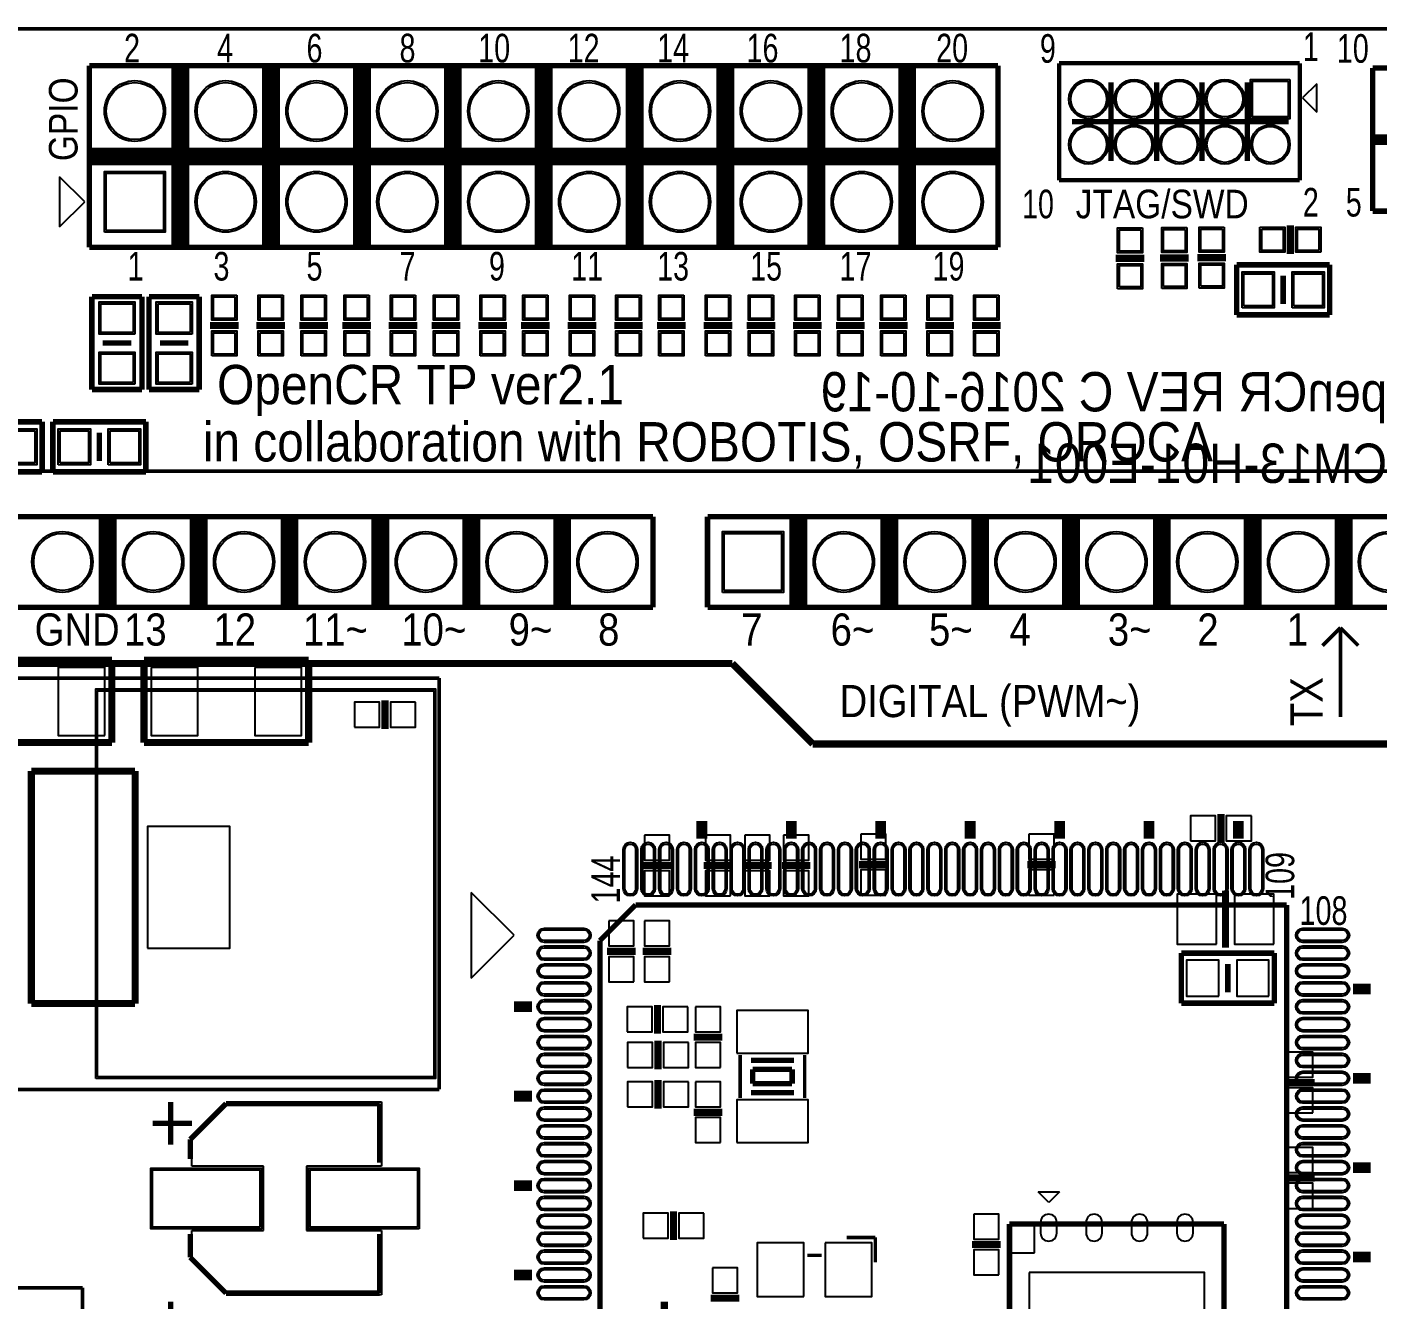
# Model space of a CAD drawing. Extents: x -3 to 106, y 0 to 75.
# Drawn here: x 48.29 to 86.05, y 39.45 to 75.05 of the extents above; entities that cross this region are included whole.
import ezdxf

# ---------------------------------------------------------------- set-up
doc = ezdxf.new("R2010")
doc.units = 0
for name, color, linetype in [('BG_OUTLINE', 254, 'CONTINUOUS'), ('PG_SILKSCREEN_BOTTOM', 6, 'CONTINUOUS'), ('PG_SILKSCREEN_TOP', 20, 'CONTINUOUS'), ('PIN_SOLDERMASK_BOTTOM', 40, 'CONTINUOUS'), ('PIN_SOLDERMASK_TOP', 80, 'CONTINUOUS'), ('PIN_TOP', 2, 'CONTINUOUS')]:
    doc.layers.add(name, color=color, linetype=linetype)

msp = doc.modelspace()

# ---------------------------------------------------------------- linework, layer by layer
at = {"layer": 'BG_OUTLINE', "const_width": 0.1}
msp.add_lwpolyline([(103, 75), (45, 75)], dxfattribs=at)
at = {"layer": 'PG_SILKSCREEN_BOTTOM'}
for points, const_width in [([(52.57, 73.97), (52.57, 68.89)], 0.5), ([(55.11, 73.97), (55.11, 68.89)], 0.5), ([(57.65, 73.97), (57.65, 68.89)], 0.5), ([(60.19, 73.97), (60.19, 68.89)], 0.5), ([(62.73, 73.97), (62.73, 68.89)], 0.5), ([(65.27, 73.97), (65.27, 68.89)], 0.5), ([(67.81, 73.97), (67.81, 68.89)], 0.5), ([(70.35, 73.97), (70.35, 68.89)], 0.5), ([(72.89, 73.97), (72.89, 68.89)], 0.5), ([(78.59, 73.5), (78.59, 71.3)], 0.15), ([(79.86, 73.5), (79.86, 71.3)], 0.15), ([(81.13, 73.5), (81.13, 71.3)], 0.15), ([(82.4, 73.5), (82.4, 71.3)], 0.15), ([(77.5, 72.4), (83.55, 72.4)], 0.15), ([(85.9, 71.9), (95.9, 71.9)], 0.3), ([(50.03, 71.43), (75.43, 71.43)], 0.5), ([(50.5448, 61.3599), (50.5448, 58.8199)], 0.5), ([(53.0848, 61.3599), (53.0848, 58.8199)], 0.5), ([(55.6248, 61.3599), (55.6248, 58.8199)], 0.5), ([(58.1648, 61.3599), (58.1648, 58.8199)], 0.5), ([(60.7048, 61.3599), (60.7048, 58.8199)], 0.5), ([(63.2448, 61.3599), (63.2448, 58.8199)], 0.5), ([(69.8488, 61.3599), (69.8488, 58.8199)], 0.5), ([(72.3888, 61.3599), (72.3888, 58.8199)], 0.5), ([(74.9288, 61.3599), (74.9288, 58.8199)], 0.5), ([(77.4688, 61.3599), (77.4688, 58.8199)], 0.5), ([(80.0088, 61.3599), (80.0088, 58.8199)], 0.5), ([(82.5488, 61.3599), (82.5488, 58.8199)], 0.5), ([(85.0888, 61.3599), (85.0888, 58.8199)], 0.5), ([(46.0588, 57.3399), (48.3588, 57.3399)], 0.2), ([(48.3588, 57.3399), (50.6588, 57.3399)], 0.2), ([(50.6588, 57.3399), (50.6588, 55.0399)], 0.2), ([(51.5588, 55.0399), (51.5588, 57.3399)], 0.2), ([(51.5588, 57.3399), (56.1588, 57.3399)], 0.2), ([(56.1588, 57.3399), (56.1588, 55.0399)], 0.2), ([(58.293, 55.4165), (58.293, 56.2165)], 0.2), ([(50.6588, 55.0399), (46.0588, 55.0399)], 0.2), ([(53.8588, 55.0399), (51.5588, 55.0399)], 0.2), ([(56.1588, 55.0399), (53.8588, 55.0399)], 0.2), ([(51.3088, 54.2399), (48.4088, 54.2399)], 0.2), ([(48.4088, 54.2399), (48.4088, 47.7399)], 0.2), ([(51.3088, 47.7399), (51.3088, 54.2399)], 0.2), ([(81.661, 53.0415), (81.661, 52.2415)], 0.2), ([(66.3, 51.6), (65.5, 51.6)], 0.2), ([(67.2, 51.6), (68, 51.6)], 0.2), ([(68.3, 51.6), (69.1, 51.6)], 0.2), ([(70.1865, 51.5985), (69.3865, 51.5985)], 0.2), ([(72.3455, 51.6255), (71.5455, 51.6255)], 0.2), ([(77.0445, 51.6255), (76.2445, 51.6255)], 0.2), ([(81.788, 50.9015), (81.788, 49.3015)], 0.2), ([(64.5, 49.2), (65.3, 49.2)], 0.2), ([(65.5, 49.2), (66.3, 49.2)], 0.2), ([(82.8515, 49.1505), (80.5515, 49.1505)], 0.1524), ([(80.5515, 49.1505), (80.5515, 47.7505)], 0.1524), ([(83.1515, 49.1505), (82.8515, 49.1505)], 0.1524), ([(83.1515, 47.7505), (83.1515, 49.1505)], 0.1524), ([(81.8515, 48.8505), (81.8515, 48.0505)], 0.1524), ([(48.4088, 47.7399), (51.3088, 47.7399)], 0.2), ([(65.913, 46.898), (65.913, 47.698)], 0.2), ([(80.5515, 47.7505), (83.1515, 47.7505)], 0.1524), ([(67.725, 46.8), (66.925, 46.8)], 0.2), ([(65.925, 45.9), (65.925, 46.7)], 0.2), ([(68.225, 46.3), (68.225, 45.1)], 0.1), ([(69.725, 46.15), (68.525, 46.15)], 0.15), ([(70.025, 46.3), (70.025, 45.1)], 0.1), ([(65.925, 44.8), (65.925, 45.6)], 0.2), ([(69.675, 45.9), (68.575, 45.9)], 0.15), ([(68.575, 45.9), (68.575, 45.5)], 0.15), ([(69.675, 45.5), (69.675, 45.9)], 0.15), ([(69.725, 45.25), (68.525, 45.25)], 0.15), ([(68.575, 45.5), (69.675, 45.5)], 0.15), ([(83.4835, 45.5295), (84.2835, 45.5295)], 0.2), ([(66.925, 44.7), (67.725, 44.7)], 0.2), ([(83.4835, 42.8625), (84.2835, 42.8625)], 0.2), ([(66.3575, 41.129), (66.3575, 41.929)], 0.2), ([(78.75, 41.5724), (75.75, 41.5724)], 0.15), ([(75.75, 41.5724), (75.75, 33.5724)], 0.15), ([(81.75, 41.5724), (78.75, 41.5724)], 0.15), ([(81.75, 33.5724), (81.75, 41.5724)], 0.15), ([(71.2, 41.2), (72, 41.2)], 0.1), ([(72, 41.2), (72, 40.5)], 0.1), ([(75.5, 41), (74.7, 41)], 0.2), ([(70.5, 40.7), (70.1, 40.7)], 0.1), ([(66.1, 38.6), (66.1, 39.4)], 0.2), ([(68.2, 39.5), (67.4, 39.5)], 0.2)]:
    msp.add_lwpolyline(points, dxfattribs=dict(at, const_width=const_width))
for points in [[(76.85, 42.1724), (76.55, 42.4724)], [(76.55, 42.4724), (77.15, 42.4724)], [(77.15, 42.4724), (76.85, 42.1724)], [(76.45, 41.5724), (75.75, 41.5724)], [(75.75, 41.5724), (75.75, 40.7724)], [(76.45, 40.7724), (76.45, 41.5724)], [(75.75, 40.7724), (76.45, 40.7724)]]:
    msp.add_lwpolyline(points, dxfattribs=at)
at = {"layer": 'PG_SILKSCREEN_TOP'}
for points, const_width in [([(50.03, 68.89), (50.03, 73.97)], 0.15), ([(50.03, 73.97), (64, 73.97)], 0.15), ([(64, 73.97), (75.43, 73.97)], 0.15), ([(75.43, 73.97), (75.43, 68.89)], 0.15), ([(77.1354, 74.035), (83.8654, 74.035)], 0.12), ([(77.1354, 70.765), (77.1354, 74.035)], 0.12), ([(83.8654, 74.035), (83.8654, 70.765)], 0.12), ([(95.9, 73.9), (85.9, 73.9)], 0.15), ([(85.9, 73.9), (85.9, 69.9)], 0.15), ([(83.8654, 70.765), (77.1354, 70.765)], 0.12), ([(85.9, 69.9), (95.9, 69.9)], 0.15), ([(83.6, 69.5), (83.6, 68.7)], 0.2), ([(75.43, 68.89), (50.03, 68.89)], 0.15), ([(79.521, 68.58), (78.721, 68.58)], 0.2), ([(80.7588, 68.5899), (79.9588, 68.5899)], 0.2), ([(81, 68.6), (81.8, 68.6)], 0.2), ([(82.1, 67), (82.1, 68.4)], 0.1524), ([(82.1, 68.4), (82.4, 68.4)], 0.1524), ([(82.4, 68.4), (84.7, 68.4)], 0.1524), ([(84.7, 68.4), (84.7, 67)], 0.1524), ([(83.4, 68.1), (83.4, 67.3)], 0.1524), ([(50.1, 65.211), (50.1, 67.511)], 0.1524), ([(50.1, 67.511), (51.5, 67.511)], 0.1524), ([(51.5, 67.511), (51.5, 64.911)], 0.1524), ([(51.7, 65.211), (51.7, 67.511)], 0.1524), ([(51.7, 67.511), (53.1, 67.511)], 0.1524), ([(53.1, 67.511), (53.1, 64.911)], 0.1524), ([(84.7, 67), (82.1, 67)], 0.1524), ([(54.2, 66.7), (53.4, 66.7)], 0.2), ([(54.7, 66.7), (55.5, 66.7)], 0.2), ([(56.7, 66.7), (55.9, 66.7)], 0.2), ([(57.1, 66.7), (57.9, 66.7)], 0.2), ([(59.2, 66.7), (58.4, 66.7)], 0.2), ([(59.6, 66.7), (60.4, 66.7)], 0.2), ([(61.7, 66.7), (60.9, 66.7)], 0.2), ([(62.1, 66.7), (62.9, 66.7)], 0.2), ([(64.2, 66.7), (63.4, 66.7)], 0.2), ([(64.7, 66.7), (65.5, 66.7)], 0.2), ([(66.7, 66.7), (65.9, 66.7)], 0.2), ([(67.2, 66.7), (68, 66.7)], 0.2), ([(69.2, 66.7), (68.4, 66.7)], 0.2), ([(69.7, 66.7), (70.5, 66.7)], 0.2), ([(71.7, 66.7), (70.9, 66.7)], 0.2), ([(72.1, 66.7), (72.9, 66.7)], 0.2), ([(74.2, 66.7), (73.4, 66.7)], 0.2), ([(74.7, 66.7), (75.5, 66.7)], 0.2), ([(50.4, 66.211), (51.2, 66.211)], 0.1524), ([(52, 66.211), (52.8, 66.211)], 0.1524), ([(50.1, 64.911), (50.1, 65.211)], 0.1524), ([(51.5, 64.911), (50.1, 64.911)], 0.1524), ([(51.7, 64.911), (51.7, 65.211)], 0.1524), ([(53.1, 64.911), (51.7, 64.911)], 0.1524), ([(46.4101, 64.0088), (48.7101, 64.0088)], 0.152), ([(48.7101, 64.0088), (48.7101, 62.6088)], 0.152), ([(49.0101, 62.6088), (49.0101, 64.0088)], 0.1524), ([(49.0101, 64.0088), (49.3101, 64.0088)], 0.1524), ([(49.3101, 64.0088), (51.6101, 64.0088)], 0.1524), ([(51.6101, 64.0088), (51.6101, 62.6088)], 0.1524), ([(50.3101, 63.7088), (50.3101, 62.9088)], 0.1524), ([(91.4388, 62.6299), (27.6, 62.6299)], 0.1), ([(48.7101, 62.6088), (46.1101, 62.6088)], 0.152), ([(51.6101, 62.6088), (49.0101, 62.6088)], 0.1524), ([(44.1948, 61.3599), (65.7848, 61.3599)], 0.15), ([(65.7848, 61.3599), (65.7848, 58.8199)], 0.15), ([(67.3088, 58.8199), (67.3088, 61.3599)], 0.15), ([(67.3088, 61.3599), (71.1188, 61.3599)], 0.15), ([(71.1188, 61.3599), (87.6288, 61.3599)], 0.15), ([(65.7848, 58.8199), (40.3848, 58.8199)], 0.15), ([(87.6288, 58.8199), (67.3088, 58.8199)], 0.15), ([(85, 58.25), (84.5, 57.75)], 0.1), ([(85, 58.25), (85.5, 57.75)], 0.1), ([(85, 55.75), (85, 58.25)], 0.1), ([(68, 57.25), (40.5, 57.25)], 0.2), ([(70.25, 55), (68, 57.25)], 0.2), ([(59.8088, 56.8399), (43.3088, 56.8399)], 0.1), ([(59.8088, 51.3399), (59.8088, 56.8399)], 0.1), ([(87.75, 55), (70.25, 55)], 0.2), ([(67.15, 52.35), (67.15, 52.85)], 0.3), ([(69.65, 52.35), (69.65, 52.85)], 0.3), ([(72.15, 52.35), (72.15, 52.85)], 0.3), ([(74.65, 52.35), (74.65, 52.85)], 0.3), ([(77.15, 52.35), (77.15, 52.85)], 0.3), ([(79.65, 52.35), (79.65, 52.85)], 0.3), ([(82.15, 52.35), (82.15, 52.85)], 0.3), ([(59.8088, 45.3399), (59.8088, 51.3399)], 0.1), ([(65.3, 50.5), (64.3, 49.5)], 0.15), ([(83.5, 50.5), (65.3, 50.5)], 0.15), ([(83.5, 31.3), (83.5, 50.5)], 0.15), ([(64.3, 49.5), (64.3, 31.3)], 0.15), ([(85.35, 48.15), (85.85, 48.15)], 0.3), ([(62.4, 47.65), (61.9, 47.65)], 0.3), ([(85.35, 45.65), (85.85, 45.65)], 0.3), ([(43.3088, 45.3399), (59.8088, 45.3399)], 0.1), ([(52.299, 43.791), (52.299, 44.991)], 0.15), ([(53.849, 44.941), (52.849, 43.941)], 0.15), ([(58.149, 44.941), (53.849, 44.941)], 0.15), ([(58.149, 43.291), (58.149, 44.941)], 0.15), ([(62.4, 45.15), (61.9, 45.15)], 0.3), ([(51.799, 44.391), (52.899, 44.391)], 0.15), ([(52.849, 43.941), (52.849, 43.391)], 0.15), ([(85.35, 43.15), (85.85, 43.15)], 0.3), ([(62.4, 42.65), (61.9, 42.65)], 0.3), ([(52.849, 41.291), (52.849, 40.641)], 0.15), ([(58.149, 39.641), (58.149, 41.291)], 0.15), ([(85.35, 40.65), (85.85, 40.65)], 0.3), ([(52.849, 40.641), (53.849, 39.641)], 0.15), ([(62.4, 40.15), (61.9, 40.15)], 0.3), ([(49.8399, 39.7912), (45.8399, 39.7912)], 0.1), ([(49.8399, 36.5912), (49.8399, 39.7912)], 0.1), ([(53.849, 39.641), (58.149, 39.641)], 0.15), ([(52.299, 38.203), (52.299, 39.403)], 0.15)]:
    msp.add_lwpolyline(points, dxfattribs=dict(at, const_width=const_width))
for points in [[(84.3404, 73.465), (83.9404, 73.065)], [(84.3404, 72.665), (84.3404, 73.465)], [(83.9404, 73.065), (84.3404, 72.665)], [(49.9, 70.16), (49.2, 70.86)], [(49.2, 70.86), (49.2, 69.46)], [(49.2, 69.46), (49.9, 70.16)], [(61.9, 49.65), (60.7, 50.85)], [(60.7, 50.85), (60.7, 48.45)], [(60.7, 48.45), (61.9, 49.65)], [(52.899, 43.991), (53.899, 44.991)], [(53.899, 44.991), (58.199, 44.991)], [(58.199, 44.991), (58.199, 43.191)], [(52.899, 43.191), (52.899, 43.991)], [(54.899, 43.191), (52.899, 43.191)], [(54.899, 41.391), (54.899, 43.191)], [(58.199, 43.191), (56.099, 43.191)], [(56.099, 43.191), (56.099, 41.391)], [(52.899, 40.591), (52.899, 41.391)], [(52.899, 41.391), (54.899, 41.391)], [(56.099, 41.391), (58.199, 41.391)], [(58.199, 41.391), (58.199, 39.591)], [(53.899, 39.591), (52.899, 40.591)], [(58.199, 39.591), (53.899, 39.591)]]:
    msp.add_lwpolyline(points, dxfattribs=at)
at = {"layer": 'PIN_SOLDERMASK_BOTTOM'}
for points in [[(83.5904, 73.585), (83.5904, 72.485), (82.4904, 72.485), (82.4904, 73.585)], [(50.45, 69.31), (50.45, 71.01), (52.15, 71.01), (52.15, 69.31)], [(67.7288, 59.2399), (67.7288, 60.9399), (69.4288, 60.9399), (69.4288, 59.2399)], [(50.4588, 55.2399), (50.4588, 57.1399), (49.1588, 57.1399), (49.1588, 55.2399)], [(51.7588, 57.1399), (51.7588, 55.2399), (53.0588, 55.2399), (53.0588, 57.1399)], [(54.6588, 57.1399), (54.6588, 55.2399), (55.9588, 55.2399), (55.9588, 57.1399)], [(57.443, 55.4665), (58.143, 55.4665), (58.143, 56.1665), (57.443, 56.1665)], [(59.143, 56.1665), (58.443, 56.1665), (58.443, 55.4665), (59.143, 55.4665)], [(80.811, 52.2915), (81.511, 52.2915), (81.511, 52.9915), (80.811, 52.9915)], [(82.511, 52.9915), (81.811, 52.9915), (81.811, 52.2915), (82.511, 52.2915)], [(51.6588, 49.2899), (53.9588, 49.2899), (53.9588, 52.6899), (51.6588, 52.6899)], [(65.55, 52.45), (65.55, 51.75), (66.25, 51.75), (66.25, 52.45)], [(67.25, 52.45), (67.25, 51.75), (67.95, 51.75), (67.95, 52.45)], [(68.35, 52.45), (68.35, 51.75), (69.05, 51.75), (69.05, 52.45)], [(69.4365, 52.4485), (69.4365, 51.7485), (70.1365, 51.7485), (70.1365, 52.4485)], [(71.5955, 52.4755), (71.5955, 51.7755), (72.2955, 51.7755), (72.2955, 52.4755)], [(76.2945, 52.4755), (76.2945, 51.7755), (76.9945, 51.7755), (76.9945, 52.4755)], [(66.25, 50.75), (66.25, 51.45), (65.55, 51.45), (65.55, 50.75)], [(67.95, 50.75), (67.95, 51.45), (67.25, 51.45), (67.25, 50.75)], [(69.05, 50.75), (69.05, 51.45), (68.35, 51.45), (68.35, 50.75)], [(70.1365, 50.7485), (70.1365, 51.4485), (69.4365, 51.4485), (69.4365, 50.7485)], [(72.2955, 50.7755), (72.2955, 51.4755), (71.5955, 51.4755), (71.5955, 50.7755)], [(76.9945, 50.7755), (76.9945, 51.4755), (76.2945, 51.4755), (76.2945, 50.7755)], [(81.538, 49.4015), (81.538, 50.8015), (80.438, 50.8015), (80.438, 49.4015)], [(83.138, 49.4015), (83.138, 50.8015), (82.038, 50.8015), (82.038, 49.4015)], [(64.55, 50.05), (64.55, 49.35), (65.25, 49.35), (65.25, 50.05)], [(65.55, 50.05), (65.55, 49.35), (66.25, 49.35), (66.25, 50.05)], [(65.25, 48.35), (65.25, 49.05), (64.55, 49.05), (64.55, 48.35)], [(66.25, 48.35), (66.25, 49.05), (65.55, 49.05), (65.55, 48.35)], [(81.6015, 47.9505), (81.6015, 48.9505), (80.7016, 48.9505), (80.7016, 47.9505)], [(83.0015, 47.9505), (83.0015, 48.9505), (82.1016, 48.9505), (82.1016, 47.9505)], [(65.063, 46.948), (65.763, 46.948), (65.763, 47.648), (65.063, 47.648)], [(66.763, 47.648), (66.063, 47.648), (66.063, 46.948), (66.763, 46.948)], [(66.975, 47.65), (66.975, 46.95), (67.675, 46.95), (67.675, 47.65)], [(68.125, 46.35), (70.125, 46.35), (70.125, 47.55), (68.125, 47.55)], [(65.075, 45.95), (65.775, 45.95), (65.775, 46.65), (65.075, 46.65)], [(66.775, 46.65), (66.075, 46.65), (66.075, 45.95), (66.775, 45.95)], [(67.675, 45.95), (67.675, 46.65), (66.975, 46.65), (66.975, 45.95)], [(83.5335, 46.3795), (83.5335, 45.6795), (84.2335, 45.6795), (84.2335, 46.3795)], [(65.075, 44.85), (65.775, 44.85), (65.775, 45.55), (65.075, 45.55)], [(66.775, 45.55), (66.075, 45.55), (66.075, 44.85), (66.775, 44.85)], [(66.975, 45.55), (66.975, 44.85), (67.675, 44.85), (67.675, 45.55)], [(84.2335, 44.6795), (84.2335, 45.3795), (83.5335, 45.3795), (83.5335, 44.6795)], [(68.125, 43.85), (70.125, 43.85), (70.125, 45.05), (68.125, 45.05)], [(67.675, 43.85), (67.675, 44.55), (66.975, 44.55), (66.975, 43.85)], [(83.5335, 43.7125), (83.5335, 43.0125), (84.2335, 43.0125), (84.2335, 43.7125)], [(84.2335, 42.0125), (84.2335, 42.7125), (83.5335, 42.7125), (83.5335, 42.0125)], [(65.5075, 41.179), (66.2075, 41.179), (66.2075, 41.879), (65.5075, 41.879)], [(67.2075, 41.879), (66.5075, 41.879), (66.5075, 41.179), (67.2075, 41.179)], [(74.75, 41.85), (74.75, 41.15), (75.45, 41.15), (75.45, 41.85)], [(70, 39.55), (70, 41.05), (68.7, 41.05), (68.7, 39.55)], [(70.6, 41.05), (70.6, 39.55), (71.9, 39.55), (71.9, 41.05)], [(75.45, 40.15), (75.45, 40.85), (74.75, 40.85), (74.75, 40.15)], [(67.45, 40.35), (67.45, 39.65), (68.15, 39.65), (68.15, 40.35)], [(76.3, 40.2224), (76.3, 34.9224), (81.2, 34.9224), (81.2, 40.2224)]]:
    msp.add_lwpolyline(points, close=True, dxfattribs=at)
for points in [[(77.07, 41.3224), (77.07, 41.6224, 1), (76.62, 41.6224), (76.62, 41.3224, 1)], [(78.34, 41.3224), (78.34, 41.6224, 1), (77.89, 41.6224), (77.89, 41.3224, 1)], [(79.61, 41.3224), (79.61, 41.6224, 1), (79.16, 41.6224), (79.16, 41.3224, 1)], [(80.88, 41.3224), (80.88, 41.6224, 1), (80.43, 41.6224), (80.43, 41.3224, 1)]]:
    msp.add_lwpolyline(points, format="xyb", close=True, dxfattribs=at)
for centre, radius in [((51.3, 72.7), 0.85), ((53.84, 72.7), 0.85), ((56.38, 72.7), 0.85), ((58.92, 72.7), 0.85), ((61.46, 72.7), 0.85), ((64, 72.7), 0.85), ((66.54, 72.7), 0.85), ((69.08, 72.7), 0.85), ((71.62, 72.7), 0.85), ((74.16, 72.7), 0.85), ((77.9604, 73.035), 0.55), ((79.2304, 73.035), 0.55), ((80.5004, 73.035), 0.55), ((81.7704, 73.035), 0.55), ((77.9604, 71.765), 0.55), ((79.2304, 71.765), 0.55), ((80.5004, 71.765), 0.55), ((81.7704, 71.765), 0.55), ((83.0404, 71.765), 0.55), ((53.84, 70.16), 0.85), ((56.38, 70.16), 0.85), ((58.92, 70.16), 0.85), ((61.46, 70.16), 0.85), ((64, 70.16), 0.85), ((66.54, 70.16), 0.85), ((69.08, 70.16), 0.85), ((71.62, 70.16), 0.85), ((74.16, 70.16), 0.85), ((49.2748, 60.0899), 0.85), ((51.8148, 60.0899), 0.85), ((54.3548, 60.0899), 0.85), ((56.8948, 60.0899), 0.85), ((59.4348, 60.0899), 0.85), ((61.9748, 60.0899), 0.85), ((64.5148, 60.0899), 0.85), ((71.1188, 60.0899), 0.85), ((73.6588, 60.0899), 0.85), ((76.1988, 60.0899), 0.85), ((78.7388, 60.0899), 0.85), ((81.2788, 60.0899), 0.85), ((83.8188, 60.0899), 0.85), ((86.3588, 60.0899), 0.85)]:
    msp.add_circle(centre, radius, dxfattribs=at)
at = {"layer": 'PIN_SOLDERMASK_TOP'}
for points in [[(83.5904, 73.585), (83.5904, 72.485), (82.4904, 72.485), (82.4904, 73.585)], [(50.45, 69.31), (50.45, 71.01), (52.15, 71.01), (52.15, 69.31)], [(79.471, 69.43), (79.471, 68.73), (78.771, 68.73), (78.771, 69.43)], [(80.7088, 69.4399), (80.7088, 68.7399), (80.0088, 68.7399), (80.0088, 69.4399)], [(81.75, 69.45), (81.75, 68.75), (81.05, 68.75), (81.05, 69.45)], [(82.75, 69.45), (83.45, 69.45), (83.45, 68.75), (82.75, 68.75)], [(84.45, 68.75), (83.75, 68.75), (83.75, 69.45), (84.45, 69.45)], [(78.771, 67.73), (78.771, 68.43), (79.471, 68.43), (79.471, 67.73)], [(80.0088, 67.7399), (80.0088, 68.4399), (80.7088, 68.4399), (80.7088, 67.7399)], [(81.05, 67.75), (81.05, 68.45), (81.75, 68.45), (81.75, 67.75)], [(82.25, 67.2), (82.25, 68.2), (83.1499, 68.2), (83.1499, 67.2)], [(83.65, 67.2), (83.65, 68.2), (84.5499, 68.2), (84.5499, 67.2)], [(51.3, 66.46105), (50.3, 66.46105), (50.3, 67.36095), (51.3, 67.36095)], [(52.9, 66.46105), (51.9, 66.46105), (51.9, 67.36095), (52.9, 67.36095)], [(54.15, 67.55), (54.15, 66.85), (53.45, 66.85), (53.45, 67.55)], [(55.45, 67.55), (55.45, 66.85), (54.75, 66.85), (54.75, 67.55)], [(56.65, 67.55), (56.65, 66.85), (55.95, 66.85), (55.95, 67.55)], [(57.85, 67.55), (57.85, 66.85), (57.15, 66.85), (57.15, 67.55)], [(59.15, 67.55), (59.15, 66.85), (58.45, 66.85), (58.45, 67.55)], [(60.35, 67.55), (60.35, 66.85), (59.65, 66.85), (59.65, 67.55)], [(61.65, 67.55), (61.65, 66.85), (60.95, 66.85), (60.95, 67.55)], [(62.85, 67.55), (62.85, 66.85), (62.15, 66.85), (62.15, 67.55)], [(64.15, 67.55), (64.15, 66.85), (63.45, 66.85), (63.45, 67.55)], [(65.45, 67.55), (65.45, 66.85), (64.75, 66.85), (64.75, 67.55)], [(66.65, 67.55), (66.65, 66.85), (65.95, 66.85), (65.95, 67.55)], [(67.95, 67.55), (67.95, 66.85), (67.25, 66.85), (67.25, 67.55)], [(69.15, 67.55), (69.15, 66.85), (68.45, 66.85), (68.45, 67.55)], [(70.45, 67.55), (70.45, 66.85), (69.75, 66.85), (69.75, 67.55)], [(71.65, 67.55), (71.65, 66.85), (70.95, 66.85), (70.95, 67.55)], [(72.85, 67.55), (72.85, 66.85), (72.15, 66.85), (72.15, 67.55)], [(74.15, 67.55), (74.15, 66.85), (73.45, 66.85), (73.45, 67.55)], [(75.45, 67.55), (75.45, 66.85), (74.75, 66.85), (74.75, 67.55)], [(53.45, 65.85), (53.45, 66.55), (54.15, 66.55), (54.15, 65.85)], [(54.75, 65.85), (54.75, 66.55), (55.45, 66.55), (55.45, 65.85)], [(55.95, 65.85), (55.95, 66.55), (56.65, 66.55), (56.65, 65.85)], [(57.15, 65.85), (57.15, 66.55), (57.85, 66.55), (57.85, 65.85)], [(58.45, 65.85), (58.45, 66.55), (59.15, 66.55), (59.15, 65.85)], [(59.65, 65.85), (59.65, 66.55), (60.35, 66.55), (60.35, 65.85)], [(60.95, 65.85), (60.95, 66.55), (61.65, 66.55), (61.65, 65.85)], [(62.15, 65.85), (62.15, 66.55), (62.85, 66.55), (62.85, 65.85)], [(63.45, 65.85), (63.45, 66.55), (64.15, 66.55), (64.15, 65.85)], [(64.75, 65.85), (64.75, 66.55), (65.45, 66.55), (65.45, 65.85)], [(65.95, 65.85), (65.95, 66.55), (66.65, 66.55), (66.65, 65.85)], [(67.25, 65.85), (67.25, 66.55), (67.95, 66.55), (67.95, 65.85)], [(68.45, 65.85), (68.45, 66.55), (69.15, 66.55), (69.15, 65.85)], [(69.75, 65.85), (69.75, 66.55), (70.45, 66.55), (70.45, 65.85)], [(70.95, 65.85), (70.95, 66.55), (71.65, 66.55), (71.65, 65.85)], [(72.15, 65.85), (72.15, 66.55), (72.85, 66.55), (72.85, 65.85)], [(73.45, 65.85), (73.45, 66.55), (74.15, 66.55), (74.15, 65.85)], [(74.75, 65.85), (74.75, 66.55), (75.45, 66.55), (75.45, 65.85)], [(51.3, 65.06105), (50.3, 65.06105), (50.3, 65.96095), (51.3, 65.96095)], [(52.9, 65.06105), (51.9, 65.06105), (51.9, 65.96095), (52.9, 65.96095)], [(47.6601, 62.8088), (47.6601, 63.8088), (48.56, 63.8088), (48.56, 62.8088)], [(49.1601, 62.8088), (49.1601, 63.8088), (50.06, 63.8088), (50.06, 62.8088)], [(50.5601, 62.8088), (50.5601, 63.8088), (51.46, 63.8088), (51.46, 62.8088)], [(67.7288, 59.2399), (67.7288, 60.9399), (69.4288, 60.9399), (69.4288, 59.2399)], [(50.2088, 45.6399), (50.2088, 56.5399), (59.7088, 56.5399), (59.7088, 45.6399)], [(54.849, 41.441), (51.749, 41.441), (51.749, 43.141), (54.849, 43.141)], [(59.249, 41.441), (56.149, 41.441), (56.149, 43.141), (59.249, 43.141)]]:
    msp.add_lwpolyline(points, close=True, dxfattribs=at)
for points in [[(65.35, 52.05), (65.35, 50.95, -1), (64.95, 50.95), (64.95, 52.05, -1)], [(65.45, 50.95), (65.45, 52.05, -1), (65.85, 52.05), (65.85, 50.95, -1)], [(65.95, 50.95), (65.95, 52.05, -1), (66.35, 52.05), (66.35, 50.95, -1)], [(66.45, 50.95), (66.45, 52.05, -1), (66.85, 52.05), (66.85, 50.95, -1)], [(66.95, 50.95), (66.95, 52.05, -1), (67.35, 52.05), (67.35, 50.95, -1)], [(67.45, 50.95), (67.45, 52.05, -1), (67.85, 52.05), (67.85, 50.95, -1)], [(67.95, 50.95), (67.95, 52.05, -1), (68.35, 52.05), (68.35, 50.95, -1)], [(68.45, 50.95), (68.45, 52.05, -1), (68.85, 52.05), (68.85, 50.95, -1)], [(68.95, 50.95), (68.95, 52.05, -1), (69.35, 52.05), (69.35, 50.95, -1)], [(69.45, 50.95), (69.45, 52.05, -1), (69.85, 52.05), (69.85, 50.95, -1)], [(69.95, 50.95), (69.95, 52.05, -1), (70.35, 52.05), (70.35, 50.95, -1)], [(70.45, 50.95), (70.45, 52.05, -1), (70.85, 52.05), (70.85, 50.95, -1)], [(70.95, 50.95), (70.95, 52.05, -1), (71.35, 52.05), (71.35, 50.95, -1)], [(71.45, 50.95), (71.45, 52.05, -1), (71.85, 52.05), (71.85, 50.95, -1)], [(71.95, 50.95), (71.95, 52.05, -1), (72.35, 52.05), (72.35, 50.95, -1)], [(72.45, 50.95), (72.45, 52.05, -1), (72.85, 52.05), (72.85, 50.95, -1)], [(72.95, 50.95), (72.95, 52.05, -1), (73.35, 52.05), (73.35, 50.95, -1)], [(73.45, 50.95), (73.45, 52.05, -1), (73.85, 52.05), (73.85, 50.95, -1)], [(73.95, 50.95), (73.95, 52.05, -1), (74.35, 52.05), (74.35, 50.95, -1)], [(74.45, 50.95), (74.45, 52.05, -1), (74.85, 52.05), (74.85, 50.95, -1)], [(74.95, 50.95), (74.95, 52.05, -1), (75.35, 52.05), (75.35, 50.95, -1)], [(75.45, 50.95), (75.45, 52.05, -1), (75.85, 52.05), (75.85, 50.95, -1)], [(75.95, 50.95), (75.95, 52.05, -1), (76.35, 52.05), (76.35, 50.95, -1)], [(76.45, 50.95), (76.45, 52.05, -1), (76.85, 52.05), (76.85, 50.95, -1)], [(76.95, 50.95), (76.95, 52.05, -1), (77.35, 52.05), (77.35, 50.95, -1)], [(77.45, 50.95), (77.45, 52.05, -1), (77.85, 52.05), (77.85, 50.95, -1)], [(77.95, 50.95), (77.95, 52.05, -1), (78.35, 52.05), (78.35, 50.95, -1)], [(78.45, 50.95), (78.45, 52.05, -1), (78.85, 52.05), (78.85, 50.95, -1)], [(78.95, 50.95), (78.95, 52.05, -1), (79.35, 52.05), (79.35, 50.95, -1)], [(79.45, 50.95), (79.45, 52.05, -1), (79.85, 52.05), (79.85, 50.95, -1)], [(79.95, 50.95), (79.95, 52.05, -1), (80.35, 52.05), (80.35, 50.95, -1)], [(80.45, 50.95), (80.45, 52.05, -1), (80.85, 52.05), (80.85, 50.95, -1)], [(80.95, 50.95), (80.95, 52.05, -1), (81.35, 52.05), (81.35, 50.95, -1)], [(81.45, 50.95), (81.45, 52.05, -1), (81.85, 52.05), (81.85, 50.95, -1)], [(81.95, 50.95), (81.95, 52.05, -1), (82.35, 52.05), (82.35, 50.95, -1)], [(82.85, 52.05), (82.85, 50.95, -1), (82.45, 50.95), (82.45, 52.05, -1)], [(62.75, 49.85), (63.85, 49.85, -1), (63.85, 49.45), (62.75, 49.45, -1)], [(83.95, 49.85), (85.05, 49.85, -1), (85.05, 49.45), (83.95, 49.45, -1)], [(63.85, 48.95), (62.75, 48.95, -1), (62.75, 49.35), (63.85, 49.35, -1)], [(85.05, 48.95), (83.95, 48.95, -1), (83.95, 49.35), (85.05, 49.35, -1)], [(63.85, 48.45), (62.75, 48.45, -1), (62.75, 48.85), (63.85, 48.85, -1)], [(85.05, 48.45), (83.95, 48.45, -1), (83.95, 48.85), (85.05, 48.85, -1)], [(63.85, 47.95), (62.75, 47.95, -1), (62.75, 48.35), (63.85, 48.35, -1)], [(85.05, 47.95), (83.95, 47.95, -1), (83.95, 48.35), (85.05, 48.35, -1)], [(63.85, 47.45), (62.75, 47.45, -1), (62.75, 47.85), (63.85, 47.85, -1)], [(85.05, 47.45), (83.95, 47.45, -1), (83.95, 47.85), (85.05, 47.85, -1)], [(63.85, 46.95), (62.75, 46.95, -1), (62.75, 47.35), (63.85, 47.35, -1)], [(85.05, 46.95), (83.95, 46.95, -1), (83.95, 47.35), (85.05, 47.35, -1)], [(63.85, 46.45), (62.75, 46.45, -1), (62.75, 46.85), (63.85, 46.85, -1)], [(85.05, 46.45), (83.95, 46.45, -1), (83.95, 46.85), (85.05, 46.85, -1)], [(63.85, 45.95), (62.75, 45.95, -1), (62.75, 46.35), (63.85, 46.35, -1)], [(85.05, 45.95), (83.95, 45.95, -1), (83.95, 46.35), (85.05, 46.35, -1)], [(63.85, 45.45), (62.75, 45.45, -1), (62.75, 45.85), (63.85, 45.85, -1)], [(85.05, 45.45), (83.95, 45.45, -1), (83.95, 45.85), (85.05, 45.85, -1)], [(63.85, 44.95), (62.75, 44.95, -1), (62.75, 45.35), (63.85, 45.35, -1)], [(85.05, 44.95), (83.95, 44.95, -1), (83.95, 45.35), (85.05, 45.35, -1)], [(63.85, 44.45), (62.75, 44.45, -1), (62.75, 44.85), (63.85, 44.85, -1)], [(85.05, 44.45), (83.95, 44.45, -1), (83.95, 44.85), (85.05, 44.85, -1)], [(63.85, 43.95), (62.75, 43.95, -1), (62.75, 44.35), (63.85, 44.35, -1)], [(85.05, 43.95), (83.95, 43.95, -1), (83.95, 44.35), (85.05, 44.35, -1)], [(63.85, 43.45), (62.75, 43.45, -1), (62.75, 43.85), (63.85, 43.85, -1)], [(85.05, 43.45), (83.95, 43.45, -1), (83.95, 43.85), (85.05, 43.85, -1)], [(63.85, 42.95), (62.75, 42.95, -1), (62.75, 43.35), (63.85, 43.35, -1)], [(85.05, 42.95), (83.95, 42.95, -1), (83.95, 43.35), (85.05, 43.35, -1)], [(63.85, 42.45), (62.75, 42.45, -1), (62.75, 42.85), (63.85, 42.85, -1)], [(85.05, 42.45), (83.95, 42.45, -1), (83.95, 42.85), (85.05, 42.85, -1)], [(63.85, 41.95), (62.75, 41.95, -1), (62.75, 42.35), (63.85, 42.35, -1)], [(85.05, 41.95), (83.95, 41.95, -1), (83.95, 42.35), (85.05, 42.35, -1)], [(63.85, 41.45), (62.75, 41.45, -1), (62.75, 41.85), (63.85, 41.85, -1)], [(85.05, 41.45), (83.95, 41.45, -1), (83.95, 41.85), (85.05, 41.85, -1)], [(63.85, 40.95), (62.75, 40.95, -1), (62.75, 41.35), (63.85, 41.35, -1)], [(85.05, 40.95), (83.95, 40.95, -1), (83.95, 41.35), (85.05, 41.35, -1)], [(63.85, 40.45), (62.75, 40.45, -1), (62.75, 40.85), (63.85, 40.85, -1)], [(85.05, 40.45), (83.95, 40.45, -1), (83.95, 40.85), (85.05, 40.85, -1)], [(63.85, 39.95), (62.75, 39.95, -1), (62.75, 40.35), (63.85, 40.35, -1)], [(85.05, 39.95), (83.95, 39.95, -1), (83.95, 40.35), (85.05, 40.35, -1)], [(63.85, 39.45), (62.75, 39.45, -1), (62.75, 39.85), (63.85, 39.85, -1)], [(85.05, 39.45), (83.95, 39.45, -1), (83.95, 39.85), (85.05, 39.85, -1)]]:
    msp.add_lwpolyline(points, format="xyb", close=True, dxfattribs=at)
for centre, radius in [((51.3, 72.7), 0.85), ((53.84, 72.7), 0.85), ((56.38, 72.7), 0.85), ((58.92, 72.7), 0.85), ((61.46, 72.7), 0.85), ((64, 72.7), 0.85), ((66.54, 72.7), 0.85), ((69.08, 72.7), 0.85), ((71.62, 72.7), 0.85), ((74.16, 72.7), 0.85), ((77.9604, 73.035), 0.55), ((79.2304, 73.035), 0.55), ((80.5004, 73.035), 0.55), ((81.7704, 73.035), 0.55), ((77.9604, 71.765), 0.55), ((79.2304, 71.765), 0.55), ((80.5004, 71.765), 0.55), ((81.7704, 71.765), 0.55), ((83.0404, 71.765), 0.55), ((53.84, 70.16), 0.85), ((56.38, 70.16), 0.85), ((58.92, 70.16), 0.85), ((61.46, 70.16), 0.85), ((64, 70.16), 0.85), ((66.54, 70.16), 0.85), ((69.08, 70.16), 0.85), ((71.62, 70.16), 0.85), ((74.16, 70.16), 0.85), ((49.2748, 60.0899), 0.85), ((51.8148, 60.0899), 0.85), ((54.3548, 60.0899), 0.85), ((56.8948, 60.0899), 0.85), ((59.4348, 60.0899), 0.85), ((61.9748, 60.0899), 0.85), ((64.5148, 60.0899), 0.85), ((71.1188, 60.0899), 0.85), ((73.6588, 60.0899), 0.85), ((76.1988, 60.0899), 0.85), ((78.7388, 60.0899), 0.85), ((81.2788, 60.0899), 0.85), ((83.8188, 60.0899), 0.85), ((86.3588, 60.0899), 0.85)]:
    msp.add_circle(centre, radius, dxfattribs=at)
at = {"layer": 'PIN_TOP'}
for points in [[(83.5404, 73.535), (83.5404, 72.535), (82.5404, 72.535), (82.5404, 73.535)], [(50.5, 69.36), (50.5, 70.96), (52.1, 70.96), (52.1, 69.36)], [(79.421, 69.38), (79.421, 68.78), (78.821, 68.78), (78.821, 69.38)], [(80.6588, 69.3899), (80.6588, 68.7899), (80.0588, 68.7899), (80.0588, 69.3899)], [(81.7, 69.4), (81.7, 68.8), (81.1, 68.8), (81.1, 69.4)], [(82.8, 69.4), (83.4, 69.4), (83.4, 68.8), (82.8, 68.8)], [(84.4, 68.8), (83.8, 68.8), (83.8, 69.4), (84.4, 69.4)], [(78.821, 67.78), (78.821, 68.38), (79.421, 68.38), (79.421, 67.78)], [(80.0588, 67.7899), (80.0588, 68.3899), (80.6588, 68.3899), (80.6588, 67.7899)], [(81.1, 67.8), (81.1, 68.4), (81.7, 68.4), (81.7, 67.8)], [(82.2999, 67.25), (82.2999, 68.1499), (83.1, 68.1499), (83.1, 67.25)], [(83.6999, 67.25), (83.6999, 68.1499), (84.5, 68.1499), (84.5, 67.25)], [(51.24995, 66.51095), (50.35005, 66.51095), (50.35005, 67.31105), (51.24995, 67.31105)], [(52.84995, 66.51095), (51.95005, 66.51095), (51.95005, 67.31105), (52.84995, 67.31105)], [(54.1, 67.5), (54.1, 66.9), (53.5, 66.9), (53.5, 67.5)], [(55.4, 67.5), (55.4, 66.9), (54.8, 66.9), (54.8, 67.5)], [(56.6, 67.5), (56.6, 66.9), (56, 66.9), (56, 67.5)], [(57.8, 67.5), (57.8, 66.9), (57.2, 66.9), (57.2, 67.5)], [(59.1, 67.5), (59.1, 66.9), (58.5, 66.9), (58.5, 67.5)], [(60.3, 67.5), (60.3, 66.9), (59.7, 66.9), (59.7, 67.5)], [(61.6, 67.5), (61.6, 66.9), (61, 66.9), (61, 67.5)], [(62.8, 67.5), (62.8, 66.9), (62.2, 66.9), (62.2, 67.5)], [(64.1, 67.5), (64.1, 66.9), (63.5, 66.9), (63.5, 67.5)], [(65.4, 67.5), (65.4, 66.9), (64.8, 66.9), (64.8, 67.5)], [(66.6, 67.5), (66.6, 66.9), (66, 66.9), (66, 67.5)], [(67.9, 67.5), (67.9, 66.9), (67.3, 66.9), (67.3, 67.5)], [(69.1, 67.5), (69.1, 66.9), (68.5, 66.9), (68.5, 67.5)], [(70.4, 67.5), (70.4, 66.9), (69.8, 66.9), (69.8, 67.5)], [(71.6, 67.5), (71.6, 66.9), (71, 66.9), (71, 67.5)], [(72.8, 67.5), (72.8, 66.9), (72.2, 66.9), (72.2, 67.5)], [(74.1, 67.5), (74.1, 66.9), (73.5, 66.9), (73.5, 67.5)], [(75.4, 67.5), (75.4, 66.9), (74.8, 66.9), (74.8, 67.5)], [(53.5, 65.9), (53.5, 66.5), (54.1, 66.5), (54.1, 65.9)], [(54.8, 65.9), (54.8, 66.5), (55.4, 66.5), (55.4, 65.9)], [(56, 65.9), (56, 66.5), (56.6, 66.5), (56.6, 65.9)], [(57.2, 65.9), (57.2, 66.5), (57.8, 66.5), (57.8, 65.9)], [(58.5, 65.9), (58.5, 66.5), (59.1, 66.5), (59.1, 65.9)], [(59.7, 65.9), (59.7, 66.5), (60.3, 66.5), (60.3, 65.9)], [(61, 65.9), (61, 66.5), (61.6, 66.5), (61.6, 65.9)], [(62.2, 65.9), (62.2, 66.5), (62.8, 66.5), (62.8, 65.9)], [(63.5, 65.9), (63.5, 66.5), (64.1, 66.5), (64.1, 65.9)], [(64.8, 65.9), (64.8, 66.5), (65.4, 66.5), (65.4, 65.9)], [(66, 65.9), (66, 66.5), (66.6, 66.5), (66.6, 65.9)], [(67.3, 65.9), (67.3, 66.5), (67.9, 66.5), (67.9, 65.9)], [(68.5, 65.9), (68.5, 66.5), (69.1, 66.5), (69.1, 65.9)], [(69.8, 65.9), (69.8, 66.5), (70.4, 66.5), (70.4, 65.9)], [(71, 65.9), (71, 66.5), (71.6, 66.5), (71.6, 65.9)], [(72.2, 65.9), (72.2, 66.5), (72.8, 66.5), (72.8, 65.9)], [(73.5, 65.9), (73.5, 66.5), (74.1, 66.5), (74.1, 65.9)], [(74.8, 65.9), (74.8, 66.5), (75.4, 66.5), (75.4, 65.9)], [(51.24995, 65.11095), (50.35005, 65.11095), (50.35005, 65.91105), (51.24995, 65.91105)], [(52.84995, 65.11095), (51.95005, 65.11095), (51.95005, 65.91105), (52.84995, 65.91105)], [(47.71, 62.8588), (47.71, 63.7587), (48.5101, 63.7587), (48.5101, 62.8588)], [(49.21, 62.8588), (49.21, 63.7587), (50.0101, 63.7587), (50.0101, 62.8588)], [(50.61, 62.8588), (50.61, 63.7587), (51.4101, 63.7587), (51.4101, 62.8588)], [(67.7788, 59.2899), (67.7788, 60.8899), (69.3788, 60.8899), (69.3788, 59.2899)], [(50.2588, 45.6899), (50.2588, 56.4899), (59.6588, 56.4899), (59.6588, 45.6899)], [(54.799, 41.491), (51.799, 41.491), (51.799, 43.091), (54.799, 43.091)], [(59.199, 41.491), (56.199, 41.491), (56.199, 43.091), (59.199, 43.091)]]:
    msp.add_lwpolyline(points, close=True, dxfattribs=at)
for points in [[(65.3, 52.05), (65.3, 50.95, -1), (65, 50.95), (65, 52.05, -1)], [(65.5, 50.95), (65.5, 52.05, -1), (65.8, 52.05), (65.8, 50.95, -1)], [(66, 50.95), (66, 52.05, -1), (66.3, 52.05), (66.3, 50.95, -1)], [(66.5, 50.95), (66.5, 52.05, -1), (66.8, 52.05), (66.8, 50.95, -1)], [(67, 50.95), (67, 52.05, -1), (67.3, 52.05), (67.3, 50.95, -1)], [(67.5, 50.95), (67.5, 52.05, -1), (67.8, 52.05), (67.8, 50.95, -1)], [(68, 50.95), (68, 52.05, -1), (68.3, 52.05), (68.3, 50.95, -1)], [(68.5, 50.95), (68.5, 52.05, -1), (68.8, 52.05), (68.8, 50.95, -1)], [(69, 50.95), (69, 52.05, -1), (69.3, 52.05), (69.3, 50.95, -1)], [(69.5, 50.95), (69.5, 52.05, -1), (69.8, 52.05), (69.8, 50.95, -1)], [(70, 50.95), (70, 52.05, -1), (70.3, 52.05), (70.3, 50.95, -1)], [(70.5, 50.95), (70.5, 52.05, -1), (70.8, 52.05), (70.8, 50.95, -1)], [(71, 50.95), (71, 52.05, -1), (71.3, 52.05), (71.3, 50.95, -1)], [(71.5, 50.95), (71.5, 52.05, -1), (71.8, 52.05), (71.8, 50.95, -1)], [(72, 50.95), (72, 52.05, -1), (72.3, 52.05), (72.3, 50.95, -1)], [(72.5, 50.95), (72.5, 52.05, -1), (72.8, 52.05), (72.8, 50.95, -1)], [(73, 50.95), (73, 52.05, -1), (73.3, 52.05), (73.3, 50.95, -1)], [(73.5, 50.95), (73.5, 52.05, -1), (73.8, 52.05), (73.8, 50.95, -1)], [(74, 50.95), (74, 52.05, -1), (74.3, 52.05), (74.3, 50.95, -1)], [(74.5, 50.95), (74.5, 52.05, -1), (74.8, 52.05), (74.8, 50.95, -1)], [(75, 50.95), (75, 52.05, -1), (75.3, 52.05), (75.3, 50.95, -1)], [(75.5, 50.95), (75.5, 52.05, -1), (75.8, 52.05), (75.8, 50.95, -1)], [(76, 50.95), (76, 52.05, -1), (76.3, 52.05), (76.3, 50.95, -1)], [(76.5, 50.95), (76.5, 52.05, -1), (76.8, 52.05), (76.8, 50.95, -1)], [(77, 50.95), (77, 52.05, -1), (77.3, 52.05), (77.3, 50.95, -1)], [(77.5, 50.95), (77.5, 52.05, -1), (77.8, 52.05), (77.8, 50.95, -1)], [(78, 50.95), (78, 52.05, -1), (78.3, 52.05), (78.3, 50.95, -1)], [(78.5, 50.95), (78.5, 52.05, -1), (78.8, 52.05), (78.8, 50.95, -1)], [(79, 50.95), (79, 52.05, -1), (79.3, 52.05), (79.3, 50.95, -1)], [(79.5, 50.95), (79.5, 52.05, -1), (79.8, 52.05), (79.8, 50.95, -1)], [(80, 50.95), (80, 52.05, -1), (80.3, 52.05), (80.3, 50.95, -1)], [(80.5, 50.95), (80.5, 52.05, -1), (80.8, 52.05), (80.8, 50.95, -1)], [(81, 50.95), (81, 52.05, -1), (81.3, 52.05), (81.3, 50.95, -1)], [(81.5, 50.95), (81.5, 52.05, -1), (81.8, 52.05), (81.8, 50.95, -1)], [(82, 50.95), (82, 52.05, -1), (82.3, 52.05), (82.3, 50.95, -1)], [(82.8, 52.05), (82.8, 50.95, -1), (82.5, 50.95), (82.5, 52.05, -1)], [(62.75, 49.8), (63.85, 49.8, -1), (63.85, 49.5), (62.75, 49.5, -1)], [(83.95, 49.8), (85.05, 49.8, -1), (85.05, 49.5), (83.95, 49.5, -1)], [(63.85, 49), (62.75, 49, -1), (62.75, 49.3), (63.85, 49.3, -1)], [(85.05, 49), (83.95, 49, -1), (83.95, 49.3), (85.05, 49.3, -1)], [(63.85, 48.5), (62.75, 48.5, -1), (62.75, 48.8), (63.85, 48.8, -1)], [(85.05, 48.5), (83.95, 48.5, -1), (83.95, 48.8), (85.05, 48.8, -1)], [(63.85, 48), (62.75, 48, -1), (62.75, 48.3), (63.85, 48.3, -1)], [(85.05, 48), (83.95, 48, -1), (83.95, 48.3), (85.05, 48.3, -1)], [(63.85, 47.5), (62.75, 47.5, -1), (62.75, 47.8), (63.85, 47.8, -1)], [(85.05, 47.5), (83.95, 47.5, -1), (83.95, 47.8), (85.05, 47.8, -1)], [(63.85, 47), (62.75, 47, -1), (62.75, 47.3), (63.85, 47.3, -1)], [(85.05, 47), (83.95, 47, -1), (83.95, 47.3), (85.05, 47.3, -1)], [(63.85, 46.5), (62.75, 46.5, -1), (62.75, 46.8), (63.85, 46.8, -1)], [(85.05, 46.5), (83.95, 46.5, -1), (83.95, 46.8), (85.05, 46.8, -1)], [(63.85, 46), (62.75, 46, -1), (62.75, 46.3), (63.85, 46.3, -1)], [(85.05, 46), (83.95, 46, -1), (83.95, 46.3), (85.05, 46.3, -1)], [(63.85, 45.5), (62.75, 45.5, -1), (62.75, 45.8), (63.85, 45.8, -1)], [(85.05, 45.5), (83.95, 45.5, -1), (83.95, 45.8), (85.05, 45.8, -1)], [(63.85, 45), (62.75, 45, -1), (62.75, 45.3), (63.85, 45.3, -1)], [(85.05, 45), (83.95, 45, -1), (83.95, 45.3), (85.05, 45.3, -1)], [(63.85, 44.5), (62.75, 44.5, -1), (62.75, 44.8), (63.85, 44.8, -1)], [(85.05, 44.5), (83.95, 44.5, -1), (83.95, 44.8), (85.05, 44.8, -1)], [(63.85, 44), (62.75, 44, -1), (62.75, 44.3), (63.85, 44.3, -1)], [(85.05, 44), (83.95, 44, -1), (83.95, 44.3), (85.05, 44.3, -1)], [(63.85, 43.5), (62.75, 43.5, -1), (62.75, 43.8), (63.85, 43.8, -1)], [(85.05, 43.5), (83.95, 43.5, -1), (83.95, 43.8), (85.05, 43.8, -1)], [(63.85, 43), (62.75, 43, -1), (62.75, 43.3), (63.85, 43.3, -1)], [(85.05, 43), (83.95, 43, -1), (83.95, 43.3), (85.05, 43.3, -1)], [(63.85, 42.5), (62.75, 42.5, -1), (62.75, 42.8), (63.85, 42.8, -1)], [(85.05, 42.5), (83.95, 42.5, -1), (83.95, 42.8), (85.05, 42.8, -1)], [(63.85, 42), (62.75, 42, -1), (62.75, 42.3), (63.85, 42.3, -1)], [(85.05, 42), (83.95, 42, -1), (83.95, 42.3), (85.05, 42.3, -1)], [(63.85, 41.5), (62.75, 41.5, -1), (62.75, 41.8), (63.85, 41.8, -1)], [(85.05, 41.5), (83.95, 41.5, -1), (83.95, 41.8), (85.05, 41.8, -1)], [(63.85, 41), (62.75, 41, -1), (62.75, 41.3), (63.85, 41.3, -1)], [(85.05, 41), (83.95, 41, -1), (83.95, 41.3), (85.05, 41.3, -1)], [(63.85, 40.5), (62.75, 40.5, -1), (62.75, 40.8), (63.85, 40.8, -1)], [(85.05, 40.5), (83.95, 40.5, -1), (83.95, 40.8), (85.05, 40.8, -1)], [(63.85, 40), (62.75, 40, -1), (62.75, 40.3), (63.85, 40.3, -1)], [(85.05, 40), (83.95, 40, -1), (83.95, 40.3), (85.05, 40.3, -1)], [(63.85, 39.5), (62.75, 39.5, -1), (62.75, 39.8), (63.85, 39.8, -1)], [(85.05, 39.5), (83.95, 39.5, -1), (83.95, 39.8), (85.05, 39.8, -1)]]:
    msp.add_lwpolyline(points, format="xyb", close=True, dxfattribs=at)
for centre, radius in [((51.3, 72.7), 0.8), ((53.84, 72.7), 0.8), ((56.38, 72.7), 0.8), ((58.92, 72.7), 0.8), ((61.46, 72.7), 0.8), ((64, 72.7), 0.8), ((66.54, 72.7), 0.8), ((69.08, 72.7), 0.8), ((71.62, 72.7), 0.8), ((74.16, 72.7), 0.8), ((77.9604, 73.035), 0.5), ((79.2304, 73.035), 0.5), ((80.5004, 73.035), 0.5), ((81.7704, 73.035), 0.5), ((77.9604, 71.765), 0.5), ((79.2304, 71.765), 0.5), ((80.5004, 71.765), 0.5), ((81.7704, 71.765), 0.5), ((83.0404, 71.765), 0.5), ((53.84, 70.16), 0.8), ((56.38, 70.16), 0.8), ((58.92, 70.16), 0.8), ((61.46, 70.16), 0.8), ((64, 70.16), 0.8), ((66.54, 70.16), 0.8), ((69.08, 70.16), 0.8), ((71.62, 70.16), 0.8), ((74.16, 70.16), 0.8), ((49.2748, 60.0899), 0.8), ((51.8148, 60.0899), 0.8), ((54.3548, 60.0899), 0.8), ((56.8948, 60.0899), 0.8), ((59.4348, 60.0899), 0.8), ((61.9748, 60.0899), 0.8), ((64.5148, 60.0899), 0.8), ((71.1188, 60.0899), 0.8), ((73.6588, 60.0899), 0.8), ((76.1988, 60.0899), 0.8), ((78.7388, 60.0899), 0.8), ((81.2788, 60.0899), 0.8), ((83.8188, 60.0899), 0.8), ((86.3588, 60.0899), 0.8)]:
    msp.add_circle(centre, radius, dxfattribs=at)

# ---------------------------------------------------------------- texts
at = {"layer": 'PG_SILKSCREEN_BOTTOM', "text_generation_flag": 2, "width": 0.909091}
for s, p in [('OpenCR REV C 2016-10-19', (87.35, 64.3)), ('BCM13-H01-E001', (87.2, 62.3))]:
    msp.add_text(s, height=1.1, dxfattribs=at).set_placement(p)
at = {"layer": 'PG_SILKSCREEN_TOP'}
for s, height, width, p in [('2', 0.8, 0.75, (51, 74.06)), ('4', 0.8, 0.75, (53.6, 74.06)), ('6', 0.8, 0.75, (56.1, 74.06)), ('8', 0.8, 0.75, (58.7, 74.06)), ('10', 0.8, 0.75, (60.9, 74.06)), ('12', 0.8, 0.75, (63.4, 74.06)), ('14', 0.8, 0.75, (65.9, 74.06)), ('16', 0.8, 0.75, (68.4, 74.06)), ('18', 0.8, 0.75, (71, 74.06)), ('20', 0.8, 0.75, (73.7, 74.06)), ('9', 0.8, 0.75, (76.6, 74.05)), ('1', 0.8, 0.75, (83.95, 74.1)), ('10', 0.8, 0.75, (84.9, 74.05)), ('10', 0.8, 0.75, (76.1, 69.7)), ('JTAG/SWD', 0.8, 0.875, (77.6, 69.7)), ('2', 0.8, 0.75, (83.95, 69.75)), ('5', 0.8, 0.75, (85.15, 69.75)), ('1', 0.8, 0.75, (51.1, 67.96)), ('3', 0.8, 0.75, (53.5, 67.96)), ('5', 0.8, 0.75, (56.1, 67.96)), ('7', 0.8, 0.75, (58.7, 67.96)), ('9', 0.8, 0.75, (61.2, 67.96)), ('11', 0.8, 0.75, (63.5, 67.96)), ('13', 0.8, 0.75, (65.9, 67.96)), ('15', 0.8, 0.75, (68.5, 67.96)), ('17', 0.8, 0.75, (71, 67.96)), ('19', 0.8, 0.75, (73.6, 67.96)), ('OpenCR TP ver2.1', 1.1, 0.909091, (53.6, 64.5)), ('in collaboration with ROBOTIS, OSRF, OROCA', 1.1, 0.909091, (53.2, 62.9)), ('GND', 0.9, 0.888889, (48.5, 57.75)), ('13', 0.9, 0.888889, (51, 57.75)), ('12', 0.9, 0.888889, (53.5, 57.75)), ('11~', 0.9, 0.888889, (56, 57.75)), ('10~', 0.9, 0.888889, (58.75, 57.75)), ('9~', 0.9, 0.888889, (61.75, 57.75)), ('8', 0.9, 0.888889, (64.25, 57.75)), ('7', 0.9, 0.888889, (68.25, 57.75)), ('6~', 0.9, 0.888889, (70.75, 57.75)), ('5~', 0.9, 0.888889, (73.5, 57.75)), ('4', 0.9, 0.888889, (75.75, 57.75)), ('3~', 0.9, 0.888889, (78.5, 57.75)), ('2', 0.9, 0.888889, (81, 57.75)), ('1', 0.9, 0.888889, (83.5, 57.75)), ('DIGITAL (PWM~)', 0.9, 0.888889, (71, 55.75)), ('108', 0.8, 0.75, (83.8588, 49.9399))]:
    msp.add_text(s, height=height, dxfattribs=dict(at, width=width)).set_placement(p)
for s, height, width, p in [('GPIO', 0.8, 0.875, (49.7, 71.3)), ('TX', 0.9, 0.888889, (84.5, 55.5)), ('144', 0.8, 0.75, (64.8588, 50.5399)), ('109', 0.8, 0.75, (83.7088, 50.6399))]:
    msp.add_text(s, height=height, rotation=90, dxfattribs=dict(at, width=width)).set_placement(p)

doc.saveas('drawing.dxf')
